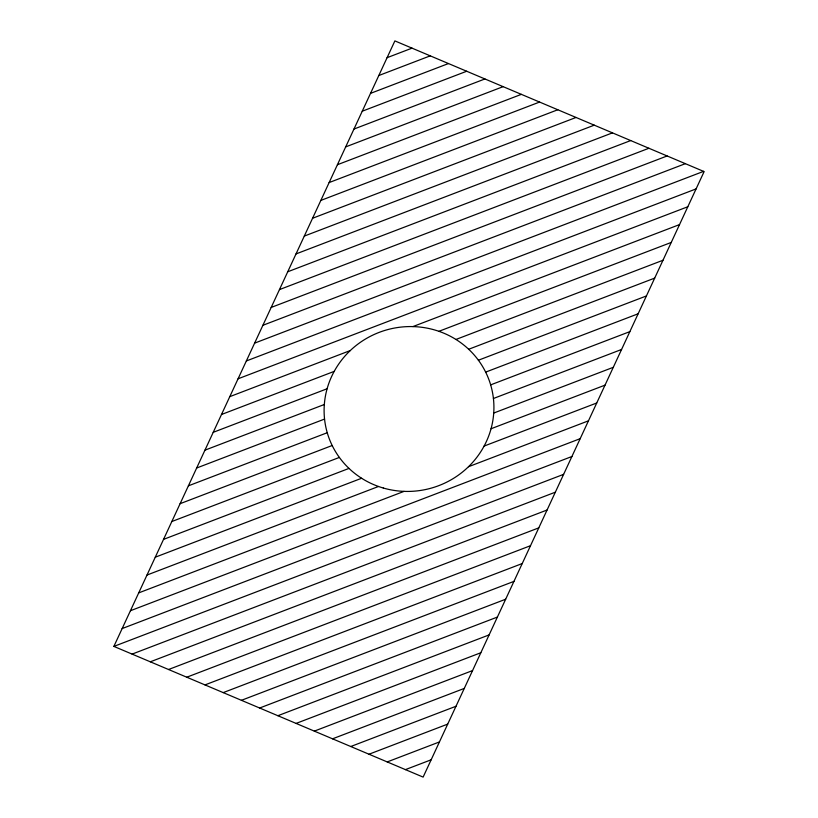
<?xml version="1.0" encoding="UTF-8"?>
<svg xmlns="http://www.w3.org/2000/svg" width="818" height="818" viewBox="0 0 818 818"><rect width="100%" height="100%" fill="white"/><g stroke="black" fill="none" stroke-linecap="round" stroke-linejoin="round"><path stroke-width="1.23" d="M113.876 646.404L394.879 40.9L704.124 171.596L423.121 777.1L113.876 646.404L563.622 474.348M387.088 57.689L412.027 48.15M378.806 75.532L430.258 55.849M370.534 93.364L448.479 63.548M362.251 111.207L466.7 71.248M353.969 129.05L484.921 78.957M345.697 146.892L503.142 86.657M337.415 164.725L521.363 94.356M329.133 182.567L539.583 102.056M320.861 200.41L557.804 109.755M312.578 218.253L576.036 117.465M304.296 236.085L594.257 125.164M296.014 253.928L612.477 132.864M287.742 271.77L630.698 140.563M279.459 289.603L648.919 148.262M271.177 307.445L667.14 155.962M262.905 325.288L685.361 163.672M254.623 343.131L703.582 171.371M246.341 360.963L696.087 188.907M238.069 378.806L687.805 206.749M229.786 396.648L350.257 350.554M412.906 326.586L679.533 224.592M221.504 414.491L334.194 371.382M438.918 331.31L671.251 242.435M213.222 432.323L327.088 388.765M455.963 339.46L662.969 260.267M204.95 450.166L324.317 404.501M468.683 349.266L654.697 278.11M196.668 468.008L324.541 419.082M478.397 360.227L646.414 295.952M188.385 485.841L327.231 432.732M485.657 372.118L638.132 313.785M180.113 503.683L332.169 445.513M490.657 384.879L629.85 331.627M171.831 521.526L339.358 457.436M493.418 398.499L621.578 349.47M163.549 539.369L348.989 468.417M493.714 413.059L613.295 367.313M155.277 557.201L361.607 478.264M491.045 428.755L605.013 385.145M146.995 575.044L378.489 486.485M484.103 446.076L596.741 402.988M138.712 592.886L404.051 491.373M468.489 466.72L588.459 420.83M130.43 610.729L580.177 438.673M122.158 628.561L571.905 456.505M132.097 654.103L555.34 492.191M150.318 661.803L547.058 510.023M168.539 669.513L538.786 527.866M186.77 677.212L530.504 545.708M204.991 684.911L522.221 563.551M223.212 692.611L513.949 581.383M241.433 700.31L505.667 599.226M259.654 708.01L497.385 617.069M277.875 715.719L489.113 634.911M296.096 723.419L480.831 652.744M314.327 731.118L472.548 670.586M332.548 738.818L464.266 688.429M350.769 746.517L455.994 706.261M368.99 754.227L447.712 724.104M387.211 761.926L439.43 741.946M405.431 769.626L431.158 759.789M383.305 488.029A85.144 82.209 -16.3 0 0 491.945 389.797A85.144 82.209 -16.3 0 0 351.76 349.174A85.144 82.209 -16.3 0 0 383.305 488.029"/></g></svg>
